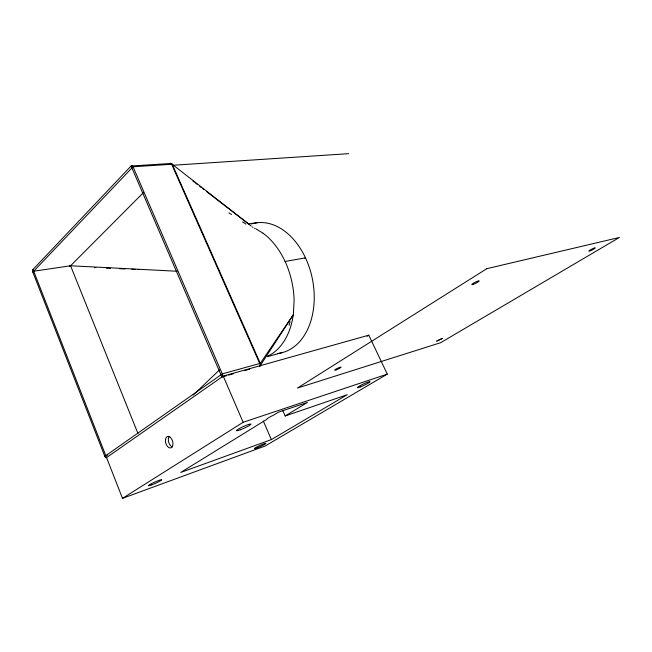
<?xml version="1.0" encoding="UTF-8"?>
<svg xmlns="http://www.w3.org/2000/svg" width="652" height="652" viewBox="0 0 652 652"><rect width="100%" height="100%" fill="white"/><g stroke="black" fill="none" stroke-linecap="round" stroke-linejoin="round"><path stroke-width="0.98" d="M70.457 266.334L70.514 265.356M267.556 356.228A67.58 45.338 79.1 0 0 293.31 314.769L259.912 366.106A2.315 2.111 33.7 0 0 260.278 363.36L293.327 314.753L294.109 300.776A67.572 45.102 78.5 0 0 285.111 261.444M33.008 269.463L122.486 498.332L265.201 445.992L387.28 374.118L368.779 335.177L223.228 376.09L106.553 457.582A2.103 1.165 75 0 1 104.809 456.343L32.836 272.112A1.989 1.068 81.1 0 1 33.008 269.463L131.085 166.007L169.683 163.538A2.225 1.491 44 0 1 170.457 163.652A2.192 1.443 -51.5 0 1 172.25 164.32L249.227 224.402M32.836 272.112L133.049 166.773L171.655 164.271A2.209 0.831 -22.8 0 1 172.177 164.304M143.391 192.65L70.579 265.772L33.692 271.216M193.179 395.071L219.577 369.814M304.9 258.314L305.495 257.858L285.087 261.468A67.572 45.004 78.4 0 0 263.082 233.269M104.809 456.343L222.283 373.898L260.124 363.376M367.076 336.269L368.779 335.177M122.486 498.332L243.131 422.284L387.28 374.118M285.177 415.968L307.402 402.447L278.388 412.194L273.726 415.063A8.215 0.929 -24.6 0 0 266.937 419.26L180.743 472.447L271.395 439.595L347.239 394.713L285.177 415.968L282.732 410.45M105.803 455.65L107.71 455.031M221.9 377.019A2.421 1.557 75.7 0 0 222.283 373.898L133.049 166.773A2.282 1.394 84.6 0 0 131.085 166.007L221.9 377.019L226.692 375.666M228.616 375.128L233.408 373.775M244.924 370.532L249.716 369.187M267.442 356.636L282.683 352.487M257.173 222.739L248.428 223.889L206.464 191.509M172.535 165.282L348.714 153.668M138.037 269.504L139.398 269.561M135.298 269.39L131.875 269.243M119.487 268.705L125.005 268.95M106.317 268.119L110.49 268.306M94.442 267.581L95.844 267.646M177.14 271.256L70.579 265.772L137.98 433.547M254.516 228.257L255.119 228.526M256.024 228.95L263.09 233.229M228.974 212.854L231.525 214.541M242.552 221.876L245.943 224.125M199.781 186.35L201.126 187.385M202.47 188.42L203.799 189.455M192.992 181.101L194.353 182.161M195.722 183.212L197.075 184.263M249.015 224.321L249.594 224.761M250.743 225.649L251.313 226.097M252.454 226.986L253.025 227.426M249.781 224.842L250.327 225.274M260.278 363.36L172.25 164.32M263.269 420.964L271.395 439.595M223.228 376.09L243.131 422.284M172.299 446.864A5.949 3.562 74.3 0 1 168.762 442.398A5.949 3.562 74.3 0 1 169.129 436.555M290.05 321.705A65.713 44.466 78.9 0 1 289.04 325.372M251.436 223.954A66.211 45.762 78.8 0 1 312.324 278.632A66.211 45.762 78.8 0 1 277.858 353.425M169.683 163.538A2.2 1.402 84.8 0 1 171.655 164.271L259.716 363.474A2.331 1.565 75.4 0 1 259.667 366.122M69.609 266.383A1.923 1.084 81.1 0 1 69.479 265.682M436.734 341.094L442.317 338.461L436.775 341.037M486.799 268.681L297.467 388.038L440.671 342.683L619.4 237.45L486.799 268.681M336.302 369.806A3.578 0.465 -25.1 0 0 341.102 367.149A3.578 0.465 -25.1 0 0 336.179 368.983A3.578 0.465 -25.1 0 0 336.302 369.806M473.588 284.223A4.099 0.595 -26.4 0 0 479.196 280.963A4.099 0.595 -26.4 0 0 473.751 282.992A4.099 0.595 -26.4 0 0 473.588 284.223M590.557 250.678A3.635 0.44 -27.1 0 0 595.252 247.858A3.635 0.44 -27.1 0 0 590.247 249.985A3.635 0.44 -27.1 0 0 590.557 250.678M360.515 386.856A6.976 0.725 -25.3 0 0 370.051 381.73A6.976 0.725 -25.3 0 0 360.621 385.413A6.976 0.725 -25.3 0 0 360.515 386.856M257.279 447.851A6.316 0.579 -24.6 0 0 265.91 443.376A6.316 0.579 -24.6 0 0 257.295 446.734A6.316 0.579 -24.6 0 0 257.279 447.851M151.81 484.835A7.262 0.717 -24 0 0 161.753 479.782A7.262 0.717 -24 0 0 151.777 483.482A7.262 0.717 -24 0 0 151.81 484.835M240.229 429.815A7.914 0.905 -24.4 0 0 250.963 424.142A7.914 0.905 -24.4 0 0 240.05 428.168A7.914 0.905 -24.4 0 0 240.229 429.815M165.469 439.644A5.966 3.553 74.3 0 0 170.482 447.981A5.966 3.553 74.3 0 0 171.631 438.91A5.966 3.553 74.3 0 0 165.469 439.644"/></g></svg>
